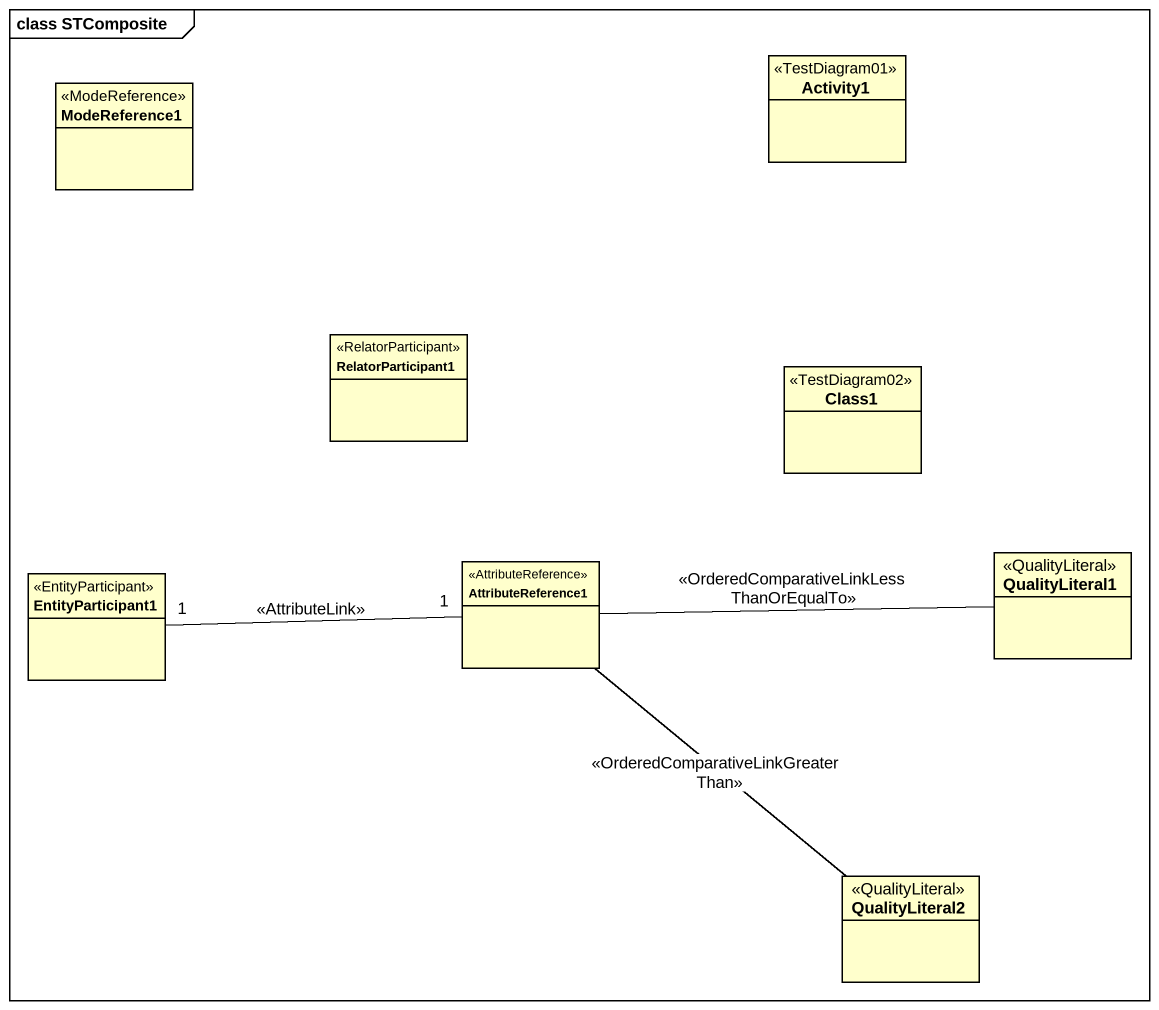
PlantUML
@startuml
mainframe class STComposite
hide circle
hide empty members
class ModeReference1 <<ModeReference>>
class Activity1 <<TestDiagram01>>
class RelatorParticipant1 <<RelatorParticipant>>
class Class1 <<TestDiagram02>>
class EntityParticipant1 <<EntityParticipant>>
class AttributeReference1 <<AttributeReference>>
class QualityLiteral1 <<QualityLiteral>>
class QualityLiteral2 <<QualityLiteral>>
EntityParticipant1 "1" -right- "1" AttributeReference1 : <<AttributeLink>>
AttributeReference1 -right- QualityLiteral1 : <<OrderedComparativeLinkLessThanOrEqualTo>>
AttributeReference1 -- QualityLiteral2 : <<OrderedComparativeLinkGreaterThan>>
@enduml
